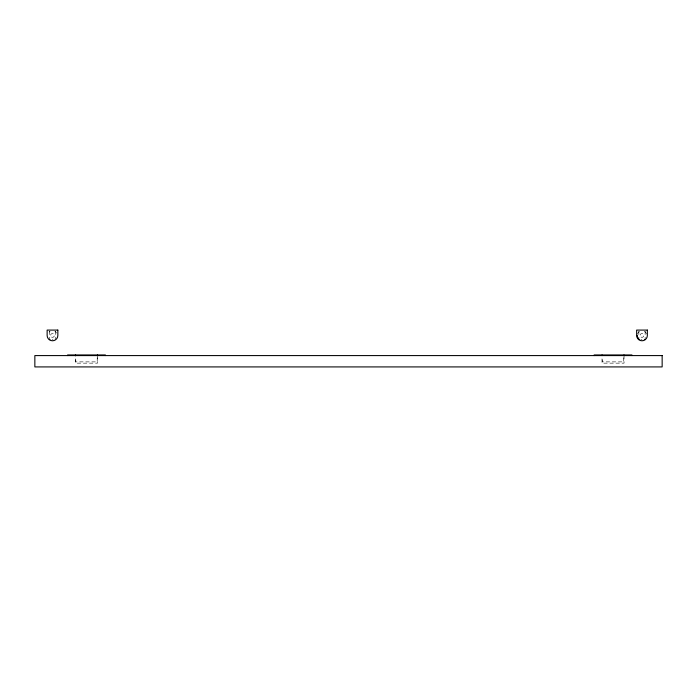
<?xml version="1.0" encoding="UTF-8"?>
<svg xmlns="http://www.w3.org/2000/svg" width="697" height="697" viewBox="0 0 697 697"><rect width="100%" height="100%" fill="white"/><g stroke="black" fill="none" stroke-linecap="round" stroke-linejoin="round"><path stroke-width="0.52" stroke-dasharray="3.48 2.61" d="M52.214 339.526L53.033 339.526M640.918 339.526L641.998 339.526M645.134 331.127L645.134 339.526M638.861 331.127L638.861 339.526M624.05 355.583L624.05 363.146L601.999 363.146L601.999 357.744M623.728 357.683L623.728 361.882L602.321 361.882L602.321 357.683M97.519 355.583L97.519 363.146L75.476 363.146L75.476 355.583M97.205 357.683L97.205 361.882L75.79 361.882L75.79 357.683M55.621 331.127L55.621 339.526M49.348 331.127L49.348 339.526M637.433 334.212A4.722 4.722 0 0 1 639.637 331.336M644.359 331.336A4.722 4.722 0 0 1 646.555 334.212M49.147 332.094A4.722 4.722 0 0 1 50.123 331.336M54.845 331.336A4.722 4.722 0 0 1 56.579 333.07M641.048 337.069A1.891 1.891 0 0 0 643.889 335.431A1.891 1.891 0 0 0 641.048 333.793A1.891 1.891 0 0 0 641.048 337.069M51.543 337.069A1.891 1.891 0 0 0 54.375 335.431A1.891 1.891 0 0 0 51.543 333.793A1.891 1.891 0 0 0 51.543 337.069"/><path stroke-width="1.05" d="M49.348 339.526L49.905 339.526M638.861 339.526L639.585 339.526M644.403 339.526L645.134 339.526M631.918 355.583L631.918 354.956L594.132 354.956L594.132 355.583M623.989 354.956L623.989 355.583M602.06 354.956L602.06 355.583M105.386 355.583L105.386 354.956L67.6 354.956L67.6 355.583M97.458 354.956L97.458 355.583M75.529 354.956L75.529 355.583M638.652 338.768A4.722 4.722 0 0 1 637.903 337.792M637.433 336.651A4.722 4.722 0 0 1 637.276 335.431M57.842 330.082L47.135 330.082L47.135 335.431A5.349 5.349 0 0 0 52.484 340.781A5.349 5.349 0 0 0 57.842 335.431L57.842 330.082M647.347 330.082L636.64 330.082L636.64 335.431A5.349 5.349 0 0 0 641.998 340.781A5.349 5.349 0 0 0 647.347 335.431L647.347 330.082M662.15 355.583L34.85 355.583L34.85 366.918L662.15 366.918L662.15 355.583"/></g></svg>
